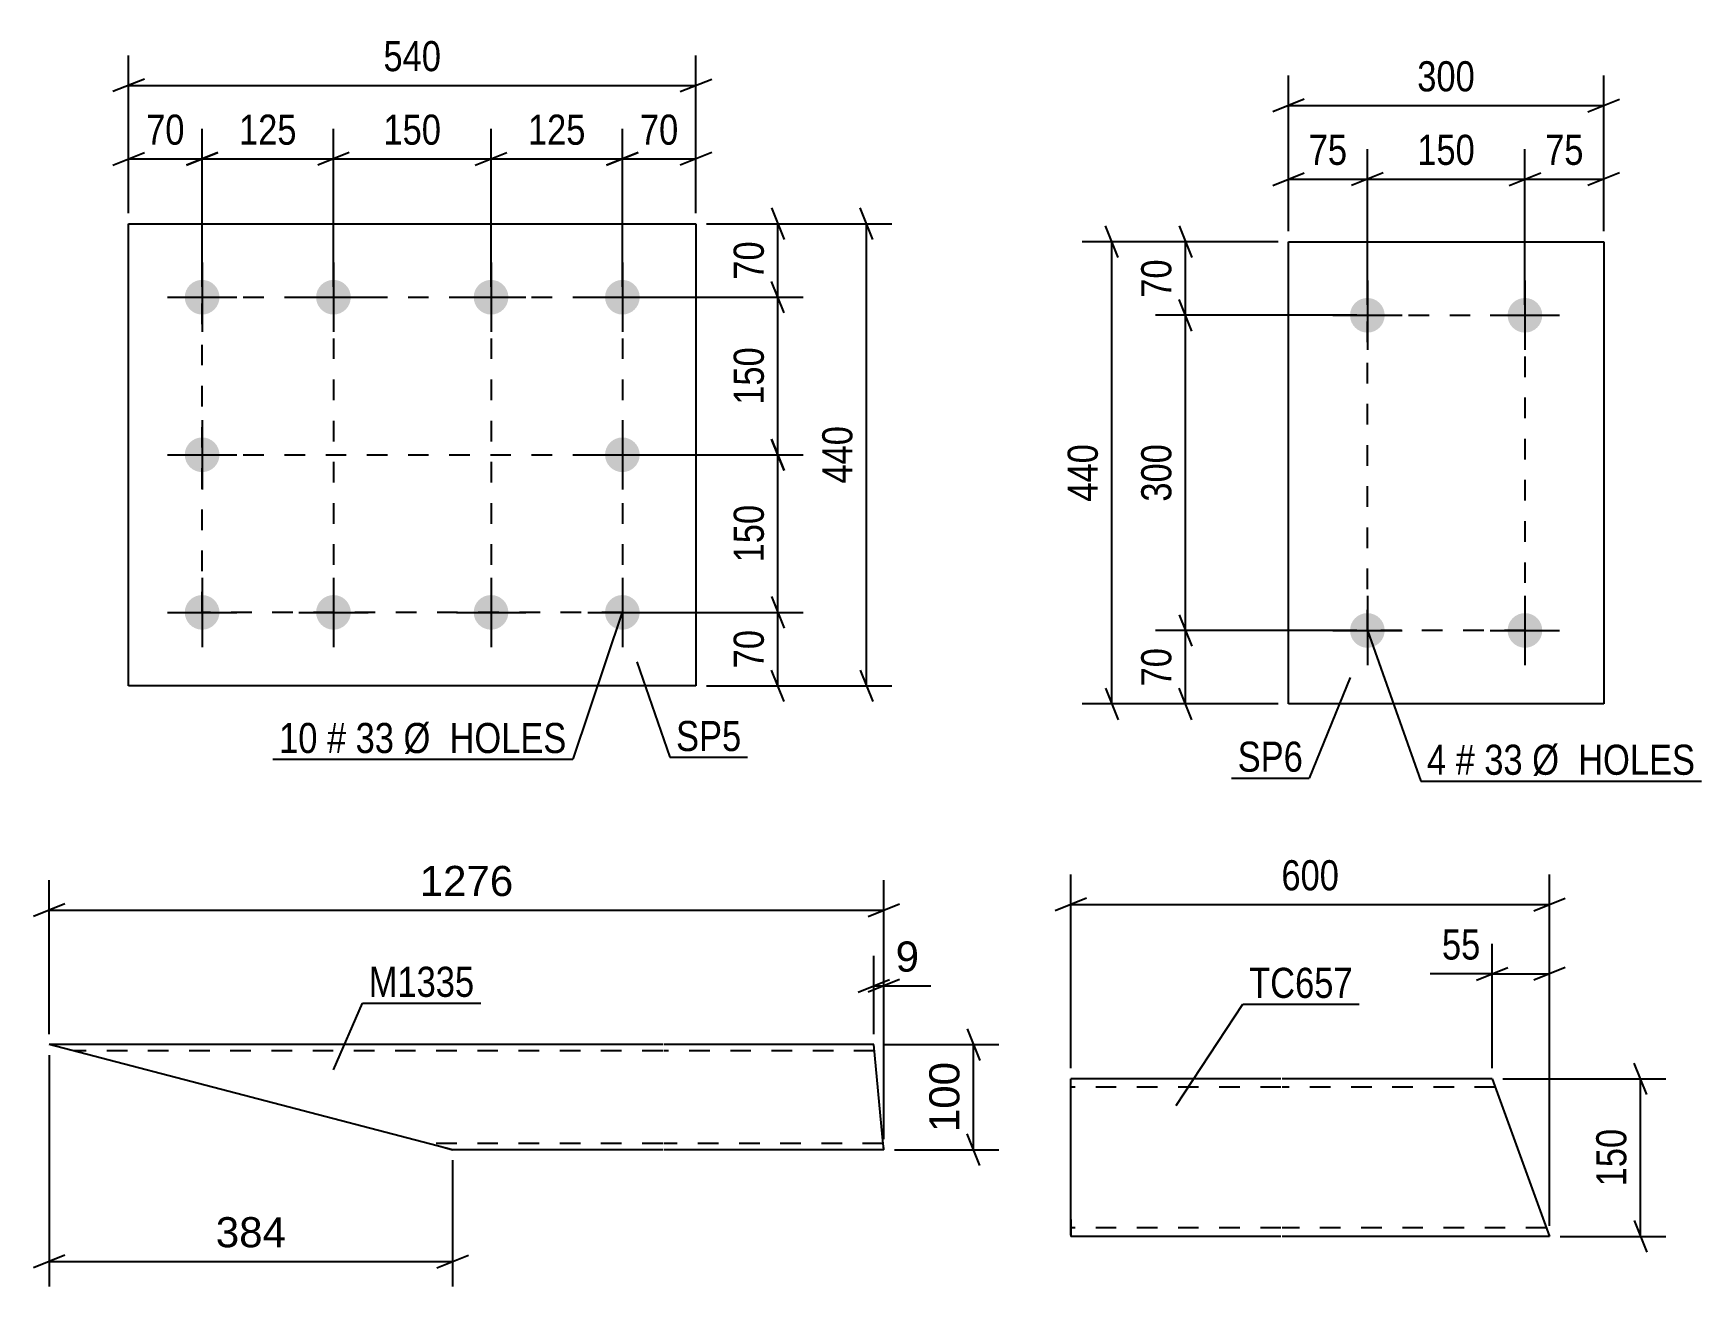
# Model space of a CAD drawing. Header units: millimetres. Extents: x 0 to 841, y 0 to 594.
# Drawn here: x 528.8 to 687.6, y 187.9 to 307.2 of the extents above; entities that cross this region are included whole.
import ezdxf

# ---------------------------------------------------------------- set-up
doc = ezdxf.new("R2010")
doc.units = ezdxf.units.MM
doc.linetypes.add('DXK_LINE_DOT2', pattern=[3.9198, 1.9599, -1.9599])
doc.styles.add('Arial', font='ARIAL.TTF', dxfattribs={"height": 0.2})
doc.styles.add('Arial Narrow', font='ARIALN.TTF', dxfattribs={"height": 0.2})

# ---------------------------------------------------------------- blocks, each defined once
blk = doc.blocks.new('Part-256180323-14007 - 14006')
at = {"color": 2, "linetype": 'Continuous'}
for p, q in [((588.72, 210.92), (530.32, 210.92)), ((568.72, 200.92), (530.32, 210.92)), ((608.82, 210.92), (588.82, 210.92)), ((609.65, 202.12), (608.82, 210.92)), ((609.77, 200.92), (609.65, 202.12)), ((588.72, 200.92), (568.72, 200.92)), ((609.77, 200.92), (588.82, 200.92))]:
    blk.add_line(p, q, dxfattribs=at)
at = {"color": 7, "linetype": 'DXK_LINE_DOT2'}
for p, q in [((588.72, 210.32), (532.62, 210.32)), ((608.88, 210.32), (588.82, 210.32)), ((588.72, 201.52), (566.41, 201.52)), ((567.37, 201.28), (568.72, 200.92)), ((609.71, 201.52), (588.82, 201.52)), ((609.76, 201.02), (609.73, 201.28)), ((609.77, 200.92), (609.76, 201.02))]:
    blk.add_line(p, q, dxfattribs=at)
blk = doc.blocks.new('Part-256180323-11045 - 11044')
at = {"color": 2, "linetype": 'Continuous'}
for p, q in [((537.88, 245.07), (537.88, 289.07)), ((537.88, 289.07), (591.88, 289.07)), ((591.88, 289.07), (591.88, 245.07)), ((591.88, 245.07), (537.88, 245.07))]:
    blk.add_line(p, q, dxfattribs=at)
blk = doc.blocks.new('Bolt-256180323-11046 - 11044')
at = {"linetype": 'Continuous'}
for points in [[(544.88, 283.72, -1), (544.88, 280.42, -1)], [(557.38, 283.72, -1), (557.38, 280.42, -1)], [(572.38, 283.72, -1), (572.38, 280.42, -1)], [(584.88, 283.72, -1), (584.88, 280.42, -1)], [(544.88, 268.72, -1), (544.88, 265.42, -1)], [(584.88, 268.72, -1), (584.88, 265.42, -1)], [(544.88, 253.72, -1), (544.88, 250.42, -1)], [(557.38, 253.72, -1), (557.38, 250.42, -1)], [(572.38, 253.72, -1), (572.38, 250.42, -1)], [(584.88, 253.72, -1), (584.88, 250.42, -1)]]:
    blk.add_hatch(color=1, dxfattribs=at).paths.add_polyline_path(points)
at = {"color": 1, "linetype": 'Continuous'}
for p, q in [((544.88, 285.37), (544.88, 278.77)), ((557.38, 285.37), (557.38, 278.77)), ((572.38, 285.37), (572.38, 278.77)), ((584.88, 285.37), (584.88, 278.77)), ((541.58, 282.07), (548.18, 282.07)), ((554.08, 282.07), (560.68, 282.07)), ((569.08, 282.07), (575.68, 282.07)), ((581.58, 282.07), (588.18, 282.07)), ((544.88, 270.37), (544.88, 263.77)), ((584.88, 270.37), (584.88, 263.77)), ((541.58, 267.07), (548.18, 267.07)), ((581.58, 267.07), (588.18, 267.07)), ((544.88, 255.37), (544.88, 248.77)), ((557.38, 255.37), (557.38, 248.77)), ((572.38, 255.37), (572.38, 248.77)), ((584.88, 255.37), (584.88, 248.77)), ((541.58, 252.07), (548.18, 252.07)), ((554.08, 252.07), (560.68, 252.07)), ((569.08, 252.07), (575.68, 252.07)), ((581.58, 252.07), (588.18, 252.07))]:
    blk.add_line(p, q, dxfattribs=at)
blk = doc.blocks.new('Part-256180323-11054 - 11053')
at = {"color": 2, "linetype": 'Continuous'}
for p, q in [((648.29, 243.35), (648.29, 287.35)), ((648.29, 287.35), (678.29, 287.35)), ((678.29, 287.35), (678.29, 243.35)), ((678.29, 243.35), (648.29, 243.35))]:
    blk.add_line(p, q, dxfattribs=at)
blk = doc.blocks.new('Bolt-256180323-11055 - 11053')
at = {"linetype": 'Continuous'}
for points in [[(655.79, 282, -1), (655.79, 278.7, -1)], [(670.79, 282, -1), (670.79, 278.7, -1)], [(655.79, 252, -1), (655.79, 248.7, -1)], [(670.79, 252, -1), (670.79, 248.7, -1)]]:
    blk.add_hatch(color=1, dxfattribs=at).paths.add_polyline_path(points)
at = {"color": 1, "linetype": 'Continuous'}
for p, q in [((655.79, 283.65), (655.79, 277.05)), ((670.79, 283.65), (670.79, 277.05)), ((652.49, 280.35), (659.09, 280.35)), ((667.49, 280.35), (674.09, 280.35)), ((655.79, 253.65), (655.79, 247.05)), ((670.79, 253.65), (670.79, 247.05)), ((652.49, 250.35), (659.09, 250.35)), ((667.49, 250.35), (674.09, 250.35))]:
    blk.add_line(p, q, dxfattribs=at)
blk = doc.blocks.new('Part-256180323-11121 - 11120')
at = {"color": 2, "linetype": 'Continuous'}
for p, q in [((647.57, 207.67), (627.57, 207.67)), ((627.57, 194.27), (627.57, 207.67)), ((667.67, 207.67), (647.67, 207.67)), ((667.67, 207.67), (673.13, 192.67)), ((627.57, 194.27), (627.57, 192.67)), ((647.57, 192.67), (627.57, 192.67)), ((673.13, 192.67), (647.67, 192.67))]:
    blk.add_line(p, q, dxfattribs=at)
at = {"color": 7, "linetype": 'DXK_LINE_DOT2'}
for p, q in [((647.57, 206.87), (627.57, 206.87)), ((667.96, 206.87), (647.67, 206.87)), ((627.57, 192.79), (627.57, 194.27)), ((627.57, 193.47), (627.57, 193.53)), ((647.57, 193.47), (627.57, 193.47)), ((672.84, 193.47), (647.67, 193.47)), ((672.84, 193.47), (672.82, 193.53))]:
    blk.add_line(p, q, dxfattribs=at)
blk = doc.blocks.new('Rectangle-256180323-14382 - 11044')
at = {"color": 1, "linetype": 'DXK_LINE_DOT2'}
blk.add_lwpolyline([(544.88, 282.07), (584.88, 282.07), (584.88, 252.07), (544.88, 252.07), (544.88, 282.07)], close=True, dxfattribs=at)
blk = doc.blocks.new('Rectangle-256180323-13987 - 11053')
at = {"color": 1, "linetype": 'DXK_LINE_DOT2'}
blk.add_lwpolyline([(655.79, 280.35), (670.79, 280.35), (670.79, 250.35), (655.79, 250.35), (655.79, 280.35)], close=True, dxfattribs=at)
blk = doc.blocks.new('Line-256180323-14392 - 11044')
at = {"color": 1, "linetype": 'DXK_LINE_DOT2'}
blk.add_line((557.38, 282.07), (557.38, 252.07), dxfattribs=at)
blk = doc.blocks.new('Line-256180323-14399 - 11044')
at = {"color": 1, "linetype": 'DXK_LINE_DOT2'}
blk.add_line((572.38, 282.07), (572.38, 252.07), dxfattribs=at)
blk = doc.blocks.new('Line-256180323-14406 - 11044')
at = {"color": 1, "linetype": 'DXK_LINE_DOT2'}
blk.add_line((544.88, 267.07), (584.88, 267.07), dxfattribs=at)
blk = doc.blocks.new('StraightDimension-256180323-14016 - 14006')
at = {"color": 7, "linetype": 'Continuous'}
for p, q in [((530.32, 211.92), (530.32, 226.57)), ((609.77, 201.92), (609.77, 226.57)), ((531.82, 224.32), (528.82, 223.12)), ((608.27, 223.12), (611.27, 224.32)), ((530.32, 223.72), (609.77, 223.72))]:
    blk.add_line(p, q, dxfattribs=at)
at = {"color": 0}
blk.add_wipeout([(575.09, 224.47), (575.09, 228.67), (564.99, 228.67), (564.99, 224.47)], dxfattribs=at)
at = {"color": 3, "style": 'Arial'}
blk.add_text('1276', height=2.865, dxfattribs=at).set_placement((565.59, 225.07))
blk = doc.blocks.new('StraightDimension-256180323-14027 - 14006')
at = {"color": 7, "linetype": 'Continuous'}
for p, q in [((608.82, 211.92), (608.82, 219.37)), ((609.77, 201.92), (609.77, 219.37)), ((607.32, 215.92), (610.32, 217.12)), ((611.27, 217.12), (608.27, 215.92)), ((608.82, 216.52), (609.77, 216.52))]:
    blk.add_line(p, q, dxfattribs=at)
at = {"color": 0}
blk.add_wipeout([(613.71, 217.27), (613.71, 221.47), (610.29, 221.47), (610.29, 217.27)], dxfattribs=at)
at = {"color": 7, "linetype": 'Continuous'}
blk.add_line((609.77, 216.52), (614.24, 216.52), dxfattribs=at)
blk.add_line((609.77, 216.52), (614.24, 216.52), dxfattribs=at)
at = {"color": 3, "style": 'Arial'}
blk.add_text('9', height=2.87, dxfattribs=at).set_placement((610.89, 217.87))
blk = doc.blocks.new('StraightDimension-256180323-14052 - 14006')
at = {"color": 7, "linetype": 'Continuous'}
for p, q in [((530.32, 209.92), (530.32, 187.88)), ((568.72, 199.92), (568.72, 187.88)), ((531.82, 190.88), (528.82, 189.68)), ((567.22, 189.68), (570.22, 190.88)), ((530.32, 190.28), (568.72, 190.28))]:
    blk.add_line(p, q, dxfattribs=at)
at = {"color": 0}
blk.add_wipeout([(553.45, 191.03), (553.45, 195.23), (545.58, 195.23), (545.58, 191.03)], dxfattribs=at)
at = {"color": 3, "style": 'Arial'}
blk.add_text('384', height=2.865, dxfattribs=at).set_placement((546.18, 191.63))
blk = doc.blocks.new('StraightDimension-256180323-14070 - 14006')
at = {"color": 7, "linetype": 'Continuous'}
for p, q in [((617.71, 212.42), (618.91, 209.42)), ((609.82, 210.92), (620.71, 210.92)), ((618.31, 200.92), (618.31, 210.92)), ((618.91, 199.42), (617.71, 202.42)), ((610.77, 200.92), (620.71, 200.92))]:
    blk.add_line(p, q, dxfattribs=at)
at = {"color": 0}
blk.add_wipeout([(617.56, 209.86), (613.36, 209.86), (613.36, 201.99), (617.56, 201.99)], dxfattribs=at)
at = {"color": 3, "style": 'Arial'}
blk.add_text('100', height=2.865, rotation=90.0002, dxfattribs=at).set_placement((616.96, 202.59))
blk = doc.blocks.new('StraightDimension-256180323-11396 - 11044')
at = {"color": 7, "linetype": 'Continuous'}
for p, q in [((572.38, 283.07), (572.38, 298.09)), ((584.88, 283.07), (584.88, 298.09)), ((570.88, 294.64), (573.88, 295.84)), ((586.38, 295.84), (583.38, 294.64)), ((572.38, 295.24), (584.88, 295.24))]:
    blk.add_line(p, q, dxfattribs=at)
at = {"color": 0}
blk.add_wipeout([(581.97, 295.99), (581.97, 300.19), (575.29, 300.19), (575.29, 295.99)], dxfattribs=at)
at = {"color": 3, "style": 'Arial Narrow'}
blk.add_text('125', height=2.863, dxfattribs=at).set_placement((575.89, 296.59))
blk = doc.blocks.new('StraightDimension-256180323-11375 - 11044')
at = {"color": 7, "linetype": 'Continuous'}
for p, q in [((592.88, 289.07), (602.09, 289.07)), ((599.09, 290.57), (600.29, 287.57)), ((599.69, 282.07), (599.69, 289.07)), ((600.29, 280.57), (599.09, 283.57)), ((585.88, 282.07), (602.09, 282.07))]:
    blk.add_line(p, q, dxfattribs=at)
at = {"color": 0}
blk.add_wipeout([(598.94, 288), (594.74, 288), (594.74, 283.14), (598.94, 283.14)], dxfattribs=at)
at = {"color": 3, "style": 'Arial Narrow'}
blk.add_text('70', height=2.863, rotation=90.0002, dxfattribs=at).set_placement((598.34, 283.74))
blk = doc.blocks.new('StraightDimension-256180323-11376 - 11044')
at = {"color": 7, "linetype": 'Continuous'}
for p, q in [((600.29, 280.57), (599.09, 283.57)), ((585.88, 282.07), (602.09, 282.07)), ((599.69, 267.07), (599.69, 282.07)), ((599.09, 268.57), (600.29, 265.57)), ((585.88, 267.07), (602.09, 267.07))]:
    blk.add_line(p, q, dxfattribs=at)
at = {"color": 0}
blk.add_wipeout([(598.94, 277.91), (594.74, 277.91), (594.74, 271.23), (598.94, 271.23)], dxfattribs=at)
at = {"color": 3, "style": 'Arial Narrow'}
blk.add_text('150', height=2.863, rotation=90.0002, dxfattribs=at).set_placement((598.34, 271.83))
blk = doc.blocks.new('StraightDimension-256180323-11377 - 11044')
at = {"color": 7, "linetype": 'Continuous'}
for p, q in [((600.29, 265.57), (599.09, 268.57)), ((585.88, 267.07), (602.09, 267.07)), ((599.69, 252.07), (599.69, 267.07)), ((599.09, 253.57), (600.29, 250.57)), ((585.88, 252.07), (602.09, 252.07))]:
    blk.add_line(p, q, dxfattribs=at)
at = {"color": 0}
blk.add_wipeout([(598.94, 262.91), (594.74, 262.91), (594.74, 256.23), (598.94, 256.23)], dxfattribs=at)
at = {"color": 3, "style": 'Arial Narrow'}
blk.add_text('150', height=2.863, rotation=90.0002, dxfattribs=at).set_placement((598.34, 256.83))
blk = doc.blocks.new('StraightDimension-256180323-11378 - 11044')
at = {"color": 7, "linetype": 'Continuous'}
for p, q in [((599.09, 253.57), (600.29, 250.57)), ((585.88, 252.07), (602.09, 252.07)), ((599.69, 245.07), (599.69, 252.07)), ((600.29, 243.57), (599.09, 246.57)), ((592.88, 245.07), (602.09, 245.07))]:
    blk.add_line(p, q, dxfattribs=at)
at = {"color": 0}
blk.add_wipeout([(598.94, 251), (594.74, 251), (594.74, 246.14), (598.94, 246.14)], dxfattribs=at)
at = {"color": 3, "style": 'Arial Narrow'}
blk.add_text('70', height=2.863, rotation=90.0002, dxfattribs=at).set_placement((598.34, 246.74))
blk = doc.blocks.new('StraightDimension-256180323-11391 - 11044')
at = {"color": 7, "linetype": 'Continuous'}
for p, q in [((592.88, 289.07), (610.52, 289.07)), ((608.72, 287.57), (607.52, 290.57)), ((608.12, 245.07), (608.12, 289.07)), ((607.52, 246.57), (608.72, 243.57)), ((592.88, 245.07), (610.52, 245.07))]:
    blk.add_line(p, q, dxfattribs=at)
at = {"color": 0}
blk.add_wipeout([(607.37, 270.41), (603.17, 270.41), (603.17, 263.73), (607.37, 263.73)], dxfattribs=at)
at = {"color": 3, "style": 'Arial Narrow'}
blk.add_text('440', height=2.863, rotation=90.0002, dxfattribs=at).set_placement((606.77, 264.33))
blk = doc.blocks.new('StraightDimension-256180323-11395 - 11044')
at = {"color": 7, "linetype": 'Continuous'}
for p, q in [((584.88, 283.07), (584.88, 298.09)), ((591.88, 290.07), (591.88, 298.09)), ((583.38, 294.64), (586.38, 295.84)), ((593.38, 295.84), (590.38, 294.64)), ((584.88, 295.24), (591.88, 295.24))]:
    blk.add_line(p, q, dxfattribs=at)
at = {"color": 0}
blk.add_wipeout([(590.81, 295.99), (590.81, 300.19), (585.95, 300.19), (585.95, 295.99)], dxfattribs=at)
at = {"color": 3, "style": 'Arial Narrow'}
blk.add_text('70', height=2.863, dxfattribs=at).set_placement((586.55, 296.59))
blk = doc.blocks.new('StraightDimension-256180323-11397 - 11044')
at = {"color": 7, "linetype": 'Continuous'}
for p, q in [((557.38, 283.07), (557.38, 298.09)), ((572.38, 283.07), (572.38, 298.09)), ((558.88, 295.84), (555.88, 294.64)), ((570.88, 294.64), (573.88, 295.84)), ((557.38, 295.24), (572.38, 295.24))]:
    blk.add_line(p, q, dxfattribs=at)
at = {"color": 0}
blk.add_wipeout([(568.22, 295.99), (568.22, 300.19), (561.54, 300.19), (561.54, 295.99)], dxfattribs=at)
at = {"color": 3, "style": 'Arial Narrow'}
blk.add_text('150', height=2.863, dxfattribs=at).set_placement((562.14, 296.59))
blk = doc.blocks.new('StraightDimension-256180323-11398 - 11044')
at = {"color": 7, "linetype": 'Continuous'}
for p, q in [((544.88, 283.07), (544.88, 298.09)), ((557.38, 283.07), (557.38, 298.09)), ((543.38, 294.64), (546.38, 295.84)), ((558.88, 295.84), (555.88, 294.64)), ((544.88, 295.24), (557.38, 295.24))]:
    blk.add_line(p, q, dxfattribs=at)
at = {"color": 0}
blk.add_wipeout([(554.47, 295.99), (554.47, 300.19), (547.79, 300.19), (547.79, 295.99)], dxfattribs=at)
at = {"color": 3, "style": 'Arial Narrow'}
blk.add_text('125', height=2.863, dxfattribs=at).set_placement((548.39, 296.59))
blk = doc.blocks.new('StraightDimension-256180323-11399 - 11044')
at = {"color": 7, "linetype": 'Continuous'}
for p, q in [((537.88, 290.07), (537.88, 298.09)), ((544.88, 283.07), (544.88, 298.09)), ((536.38, 294.64), (539.38, 295.84)), ((546.38, 295.84), (543.38, 294.64)), ((537.88, 295.24), (544.88, 295.24))]:
    blk.add_line(p, q, dxfattribs=at)
at = {"color": 0}
blk.add_wipeout([(543.81, 295.99), (543.81, 300.19), (538.95, 300.19), (538.95, 295.99)], dxfattribs=at)
at = {"color": 3, "style": 'Arial Narrow'}
blk.add_text('70', height=2.863, dxfattribs=at).set_placement((539.55, 296.59))
blk = doc.blocks.new('StraightDimension-256180323-11415 - 11044')
at = {"color": 7, "linetype": 'Continuous'}
for p, q in [((537.88, 290.07), (537.88, 305.09)), ((591.88, 290.07), (591.88, 305.09)), ((539.38, 302.84), (536.38, 301.64)), ((537.88, 302.24), (591.88, 302.24)), ((590.38, 301.64), (593.38, 302.84))]:
    blk.add_line(p, q, dxfattribs=at)
at = {"color": 0}
blk.add_wipeout([(568.22, 302.99), (568.22, 307.19), (561.54, 307.19), (561.54, 302.99)], dxfattribs=at)
at = {"color": 3, "style": 'Arial Narrow'}
blk.add_text('540', height=2.863, dxfattribs=at).set_placement((562.14, 303.59))
blk = doc.blocks.new('StraightDimension-256180323-11421 - 11053')
at = {"color": 7, "linetype": 'Continuous'}
for p, q in [((637.88, 251.85), (639.08, 248.85)), ((654.79, 250.35), (635.63, 250.35)), ((638.48, 243.35), (638.48, 250.35)), ((639.08, 241.85), (637.88, 244.85)), ((647.29, 243.35), (635.63, 243.35))]:
    blk.add_line(p, q, dxfattribs=at)
at = {"color": 0}
blk.add_wipeout([(637.73, 249.28), (633.53, 249.28), (633.53, 244.42), (637.73, 244.42)], dxfattribs=at)
at = {"color": 3, "style": 'Arial Narrow'}
blk.add_text('70', height=2.863, rotation=90.0002, dxfattribs=at).set_placement((637.13, 245.02))
blk = doc.blocks.new('StraightDimension-256180323-11419 - 11053')
at = {"color": 7, "linetype": 'Continuous'}
for p, q in [((637.88, 288.85), (639.08, 285.85)), ((647.29, 287.35), (635.63, 287.35)), ((638.48, 280.35), (638.48, 287.35)), ((639.08, 278.85), (637.88, 281.85)), ((654.79, 280.35), (635.63, 280.35))]:
    blk.add_line(p, q, dxfattribs=at)
at = {"color": 0}
blk.add_wipeout([(637.73, 286.28), (633.53, 286.28), (633.53, 281.42), (637.73, 281.42)], dxfattribs=at)
at = {"color": 3, "style": 'Arial Narrow'}
blk.add_text('70', height=2.863, rotation=90.0002, dxfattribs=at).set_placement((637.13, 282.02))
blk = doc.blocks.new('StraightDimension-256180323-11420 - 11053')
at = {"color": 7, "linetype": 'Continuous'}
for p, q in [((639.08, 278.85), (637.88, 281.85)), ((654.79, 280.35), (635.63, 280.35)), ((638.48, 250.35), (638.48, 280.35)), ((637.88, 251.85), (639.08, 248.85)), ((654.79, 250.35), (635.63, 250.35))]:
    blk.add_line(p, q, dxfattribs=at)
at = {"color": 0}
blk.add_wipeout([(637.73, 268.69), (633.53, 268.69), (633.53, 262.01), (637.73, 262.01)], dxfattribs=at)
at = {"color": 3, "style": 'Arial Narrow'}
blk.add_text('300', height=2.863, rotation=90.0002, dxfattribs=at).set_placement((637.13, 262.61))
blk = doc.blocks.new('StraightDimension-256180323-11431 - 11053')
at = {"color": 7, "linetype": 'Continuous'}
for p, q in [((632.08, 285.85), (630.88, 288.85)), ((647.29, 287.35), (628.63, 287.35)), ((631.48, 243.35), (631.48, 287.35)), ((630.88, 244.85), (632.08, 241.85)), ((647.29, 243.35), (628.63, 243.35))]:
    blk.add_line(p, q, dxfattribs=at)
at = {"color": 0}
blk.add_wipeout([(630.73, 268.69), (626.53, 268.69), (626.53, 262.01), (630.73, 262.01)], dxfattribs=at)
at = {"color": 3, "style": 'Arial Narrow'}
blk.add_text('440', height=2.863, rotation=90.0002, dxfattribs=at).set_placement((630.13, 262.61))
blk = doc.blocks.new('StraightDimension-256180323-11435 - 11053')
at = {"color": 7, "linetype": 'Continuous'}
for p, q in [((670.79, 281.35), (670.79, 296.17)), ((678.29, 288.35), (678.29, 296.17)), ((669.29, 292.72), (672.29, 293.92)), ((679.79, 293.92), (676.79, 292.72)), ((670.79, 293.32), (678.29, 293.32))]:
    blk.add_line(p, q, dxfattribs=at)
at = {"color": 0}
blk.add_wipeout([(676.96, 294.07), (676.96, 298.27), (672.11, 298.27), (672.11, 294.07)], dxfattribs=at)
at = {"color": 3, "style": 'Arial Narrow'}
blk.add_text('75', height=2.863, dxfattribs=at).set_placement((672.71, 294.67))
blk = doc.blocks.new('StraightDimension-256180323-11436 - 11053')
at = {"color": 7, "linetype": 'Continuous'}
for p, q in [((655.79, 281.35), (655.79, 296.17)), ((670.79, 281.35), (670.79, 296.17)), ((657.29, 293.92), (654.29, 292.72)), ((669.29, 292.72), (672.29, 293.92)), ((655.79, 293.32), (670.79, 293.32))]:
    blk.add_line(p, q, dxfattribs=at)
at = {"color": 0}
blk.add_wipeout([(666.63, 294.07), (666.63, 298.27), (659.94, 298.27), (659.94, 294.07)], dxfattribs=at)
at = {"color": 3, "style": 'Arial Narrow'}
blk.add_text('150', height=2.863, dxfattribs=at).set_placement((660.54, 294.67))
blk = doc.blocks.new('StraightDimension-256180323-11437 - 11053')
at = {"color": 7, "linetype": 'Continuous'}
for p, q in [((648.29, 288.35), (648.29, 296.17)), ((655.79, 281.35), (655.79, 296.17)), ((646.79, 292.72), (649.79, 293.92)), ((657.29, 293.92), (654.29, 292.72)), ((648.29, 293.32), (655.79, 293.32))]:
    blk.add_line(p, q, dxfattribs=at)
at = {"color": 0}
blk.add_wipeout([(654.46, 294.07), (654.46, 298.27), (649.61, 298.27), (649.61, 294.07)], dxfattribs=at)
at = {"color": 3, "style": 'Arial Narrow'}
blk.add_text('75', height=2.863, dxfattribs=at).set_placement((650.21, 294.67))
blk = doc.blocks.new('StraightDimension-256180323-11447 - 11053')
at = {"color": 7, "linetype": 'Continuous'}
for p, q in [((648.29, 288.35), (648.29, 303.17)), ((678.29, 288.35), (678.29, 303.17)), ((649.79, 300.92), (646.79, 299.72)), ((648.29, 300.32), (678.29, 300.32)), ((676.79, 299.72), (679.79, 300.92))]:
    blk.add_line(p, q, dxfattribs=at)
at = {"color": 0}
blk.add_wipeout([(666.63, 301.07), (666.63, 305.27), (659.94, 305.27), (659.94, 301.07)], dxfattribs=at)
at = {"color": 3, "style": 'Arial Narrow'}
blk.add_text('300', height=2.863, dxfattribs=at).set_placement((660.54, 301.67))
blk = doc.blocks.new('StraightDimension-256180323-11515 - 11120')
at = {"color": 7, "linetype": 'Continuous'}
for p, q in [((667.67, 208.67), (667.67, 220.52)), ((673.13, 193.67), (673.13, 220.52)), ((666.17, 217.07), (669.17, 218.27)), ((667.67, 217.67), (673.13, 217.67)), ((674.63, 218.27), (671.63, 217.07))]:
    blk.add_line(p, q, dxfattribs=at)
at = {"color": 0}
blk.add_wipeout([(667.14, 218.42), (667.14, 222.62), (662.29, 222.62), (662.29, 218.42)], dxfattribs=at)
at = {"color": 7, "linetype": 'Continuous'}
blk.add_line((667.67, 217.67), (661.76, 217.67), dxfattribs=at)
blk.add_line((667.67, 217.67), (661.76, 217.67), dxfattribs=at)
at = {"color": 3, "style": 'Arial Narrow'}
blk.add_text('55', height=2.863, dxfattribs=at).set_placement((662.89, 219.02))
blk = doc.blocks.new('StraightDimension-256180323-11519 - 11120')
at = {"color": 7, "linetype": 'Continuous'}
for p, q in [((682.39, 206.17), (681.19, 209.17)), ((668.67, 207.67), (684.19, 207.67)), ((681.79, 192.67), (681.79, 207.67)), ((681.19, 194.17), (682.39, 191.17)), ((674.13, 192.67), (684.19, 192.67))]:
    blk.add_line(p, q, dxfattribs=at)
at = {"color": 0}
blk.add_wipeout([(681.04, 203.51), (676.84, 203.51), (676.84, 196.83), (681.04, 196.83)], dxfattribs=at)
at = {"color": 3, "style": 'Arial Narrow'}
blk.add_text('150', height=2.863, rotation=90.0002, dxfattribs=at).set_placement((680.44, 197.43))
blk = doc.blocks.new('StraightDimension-256180323-11525 - 11120')
at = {"color": 7, "linetype": 'Continuous'}
for p, q in [((627.57, 208.67), (627.57, 227.11)), ((673.13, 193.67), (673.13, 227.11)), ((629.07, 224.86), (626.07, 223.66)), ((627.57, 224.26), (673.13, 224.26)), ((671.63, 223.66), (674.63, 224.86))]:
    blk.add_line(p, q, dxfattribs=at)
at = {"color": 0}
blk.add_wipeout([(653.69, 225.01), (653.69, 229.21), (647.01, 229.21), (647.01, 225.01)], dxfattribs=at)
at = {"color": 3, "style": 'Arial Narrow'}
blk.add_text('600', height=2.863, dxfattribs=at).set_placement((647.61, 225.61))
blk = doc.blocks.new('Mark-256180323-14087 - 14006')
at = {"color": 0}
blk.add_wipeout([(570.8, 215.47), (570.8, 218.47), (560.74, 218.47), (560.74, 215.47)], dxfattribs=at)
blk.add_wipeout([(570.8, 215.47), (570.8, 218.47), (560.74, 218.47), (560.74, 215.47)], dxfattribs=at)
at = {"color": 30, "linetype": 'Continuous'}
for p, q in [((557.4, 208.51), (560.14, 214.87)), ((560.14, 214.87), (571.4, 214.87))]:
    blk.add_line(p, q, dxfattribs=at)
at = {"color": 3, "style": 'Arial Narrow'}
blk.add_text('M1335', height=2.863, dxfattribs=at).set_placement((560.74, 215.47))
blk = doc.blocks.new('Mark-256180323-11808 - 11044')
at = {"color": 0}
for points in [[(555.87, 238.68), (555.87, 241.68), (552.21, 241.68), (552.21, 238.68)], [(558.59, 238.68), (558.59, 241.68), (556.77, 241.68), (556.77, 238.68)], [(563.15, 238.68), (563.15, 241.68), (559.49, 241.68), (559.49, 238.68)], [(579.58, 238.68), (579.58, 241.68), (564.05, 241.68), (564.05, 238.68)]]:
    blk.add_wipeout(points, dxfattribs=at)
for points in [[(555.87, 238.68), (555.87, 241.68), (552.21, 241.68), (552.21, 238.68)], [(558.59, 238.68), (558.59, 241.68), (556.77, 241.68), (556.77, 238.68)], [(563.15, 238.68), (563.15, 241.68), (559.49, 241.68), (559.49, 238.68)], [(579.58, 238.68), (579.58, 241.68), (564.05, 241.68), (564.05, 238.68)]]:
    blk.add_wipeout(points, dxfattribs=at)
at = {"color": 7, "linetype": 'Continuous'}
for p in [(584.89, 252.18), (551.61, 238.08)]:
    blk.add_line(p, (580.18, 238.08), dxfattribs=at)
at = {"color": 3, "style": 'Arial Narrow'}
for s, height, p in [('10', 2.863, (552.21, 238.68)), ('#', 2.86, (556.77, 238.68)), ('33', 2.863, (559.49, 238.68)), ('Ø  HOLES', 2.863, (564.05, 238.68))]:
    blk.add_text(s, height=height, dxfattribs=at).set_placement(p)
blk = doc.blocks.new('Mark-256180323-13658 - 11044')
at = {"color": 0}
blk.add_wipeout([(596.2, 238.87), (596.2, 241.87), (589.99, 241.87), (589.99, 238.87)], dxfattribs=at)
blk.add_wipeout([(596.2, 238.87), (596.2, 241.87), (589.99, 241.87), (589.99, 238.87)], dxfattribs=at)
at = {"color": 30, "linetype": 'Continuous'}
for p, q in [((586.26, 247.37), (589.39, 238.27)), ((589.39, 238.27), (596.8, 238.27))]:
    blk.add_line(p, q, dxfattribs=at)
at = {"color": 3, "style": 'Arial Narrow'}
blk.add_text('SP5', height=2.863, dxfattribs=at).set_placement((589.99, 238.87))
blk = doc.blocks.new('Mark-256180323-11809 - 11053')
at = {"color": 0}
blk.add_wipeout([(649.66, 236.9), (649.66, 239.9), (643.45, 239.9), (643.45, 236.9)], dxfattribs=at)
blk.add_wipeout([(649.66, 236.9), (649.66, 239.9), (643.45, 239.9), (643.45, 236.9)], dxfattribs=at)
at = {"color": 30, "linetype": 'Continuous'}
for p in [(654.14, 245.86), (642.85, 236.3)]:
    blk.add_line(p, (650.26, 236.3), dxfattribs=at)
at = {"color": 3, "style": 'Arial Narrow'}
blk.add_text('SP6', height=2.863, dxfattribs=at).set_placement((643.45, 236.9))
blk = doc.blocks.new('Mark-256180323-11812 - 11053')
at = {"color": 0}
for points in [[(663.3, 236.61), (663.3, 239.61), (661.47, 239.61), (661.47, 236.61)], [(666.02, 236.61), (666.02, 239.61), (664.2, 239.61), (664.2, 236.61)], [(670.58, 236.61), (670.58, 239.61), (666.92, 239.61), (666.92, 236.61)], [(687.01, 236.61), (687.01, 239.61), (671.48, 239.61), (671.48, 236.61)]]:
    blk.add_wipeout(points, dxfattribs=at)
for points in [[(663.3, 236.61), (663.3, 239.61), (661.47, 239.61), (661.47, 236.61)], [(666.02, 236.61), (666.02, 239.61), (664.2, 239.61), (664.2, 236.61)], [(670.58, 236.61), (670.58, 239.61), (666.92, 239.61), (666.92, 236.61)], [(687.01, 236.61), (687.01, 239.61), (671.48, 239.61), (671.48, 236.61)]]:
    blk.add_wipeout(points, dxfattribs=at)
at = {"color": 7, "linetype": 'Continuous'}
for p, q in [((655.79, 250.35), (660.87, 236.01)), ((660.87, 236.01), (687.61, 236.01))]:
    blk.add_line(p, q, dxfattribs=at)
at = {"color": 3, "style": 'Arial Narrow'}
for s, height, p in [('4', 2.86, (661.47, 236.61)), ('#', 2.86, (664.2, 236.61)), ('33', 2.863, (666.92, 236.61)), ('Ø  HOLES', 2.863, (671.48, 236.61))]:
    blk.add_text(s, height=height, dxfattribs=at).set_placement(p)
blk = doc.blocks.new('Mark-256180323-11822 - 11120')
at = {"color": 0}
blk.add_wipeout([(654.4, 215.37), (654.4, 218.37), (644.54, 218.37), (644.54, 215.37)], dxfattribs=at)
blk.add_wipeout([(654.4, 215.37), (654.4, 218.37), (644.54, 218.37), (644.54, 215.37)], dxfattribs=at)
at = {"color": 30, "linetype": 'Continuous'}
for p, q in [((637.59, 205.14), (643.94, 214.77)), ((643.94, 214.77), (655, 214.77))]:
    blk.add_line(p, q, dxfattribs=at)
at = {"color": 3, "style": 'Arial Narrow'}
blk.add_text('TC657', height=2.863, dxfattribs=at).set_placement((644.54, 215.37))

msp = doc.modelspace()

# ---------------------------------------------------------------- block references
for name in ['Part-256180323-11045 - 11044', 'Part-256180323-11054 - 11053', 'Bolt-256180323-11046 - 11044', 'Bolt-256180323-11055 - 11053', 'Rectangle-256180323-14382 - 11044', 'Line-256180323-14392 - 11044', 'Line-256180323-14399 - 11044', 'Rectangle-256180323-13987 - 11053', 'Line-256180323-14406 - 11044', 'Part-256180323-14007 - 14006', 'Part-256180323-11121 - 11120']:
    msp.add_blockref(name, (0, 0))

# ---------------------------------------------------------------- next in the draw order: block references
for name in ['StraightDimension-256180323-11396 - 11044', 'StraightDimension-256180323-11435 - 11053', 'StraightDimension-256180323-11419 - 11053', 'Mark-256180323-11808 - 11044', 'StraightDimension-256180323-11421 - 11053', 'Mark-256180323-11812 - 11053', 'StraightDimension-256180323-14016 - 14006', 'StraightDimension-256180323-11515 - 11120']:
    msp.add_blockref(name, (0, 0))

# ---------------------------------------------------------------- next in the draw order: block references
for name in ['StraightDimension-256180323-11397 - 11044', 'StraightDimension-256180323-11375 - 11044', 'StraightDimension-256180323-11420 - 11053', 'StraightDimension-256180323-14027 - 14006', 'StraightDimension-256180323-14052 - 14006', 'StraightDimension-256180323-11519 - 11120']:
    msp.add_blockref(name, (0, 0))

# ---------------------------------------------------------------- next in the draw order: block references
for name in ['StraightDimension-256180323-11398 - 11044', 'StraightDimension-256180323-11436 - 11053', 'StraightDimension-256180323-11431 - 11053', 'StraightDimension-256180323-11376 - 11044', 'StraightDimension-256180323-11525 - 11120', 'Mark-256180323-14087 - 14006', 'StraightDimension-256180323-14070 - 14006']:
    msp.add_blockref(name, (0, 0))

# ---------------------------------------------------------------- next in the draw order: block references
for name in ['StraightDimension-256180323-11399 - 11044', 'StraightDimension-256180323-11437 - 11053', 'StraightDimension-256180323-11377 - 11044', 'Mark-256180323-11809 - 11053', 'Mark-256180323-11822 - 11120']:
    msp.add_blockref(name, (0, 0))

# ---------------------------------------------------------------- next in the draw order: block references
for name in ['StraightDimension-256180323-11447 - 11053', 'StraightDimension-256180323-11378 - 11044']:
    msp.add_blockref(name, (0, 0))

# ---------------------------------------------------------------- next in the draw order: block references
msp.add_blockref('StraightDimension-256180323-11391 - 11044', (0, 0))

# ---------------------------------------------------------------- next in the draw order: block references
for name in ['StraightDimension-256180323-11395 - 11044', 'Mark-256180323-13658 - 11044']:
    msp.add_blockref(name, (0, 0))

# ---------------------------------------------------------------- next in the draw order: block references
msp.add_blockref('StraightDimension-256180323-11415 - 11044', (0, 0))

doc.saveas('drawing.dxf')
